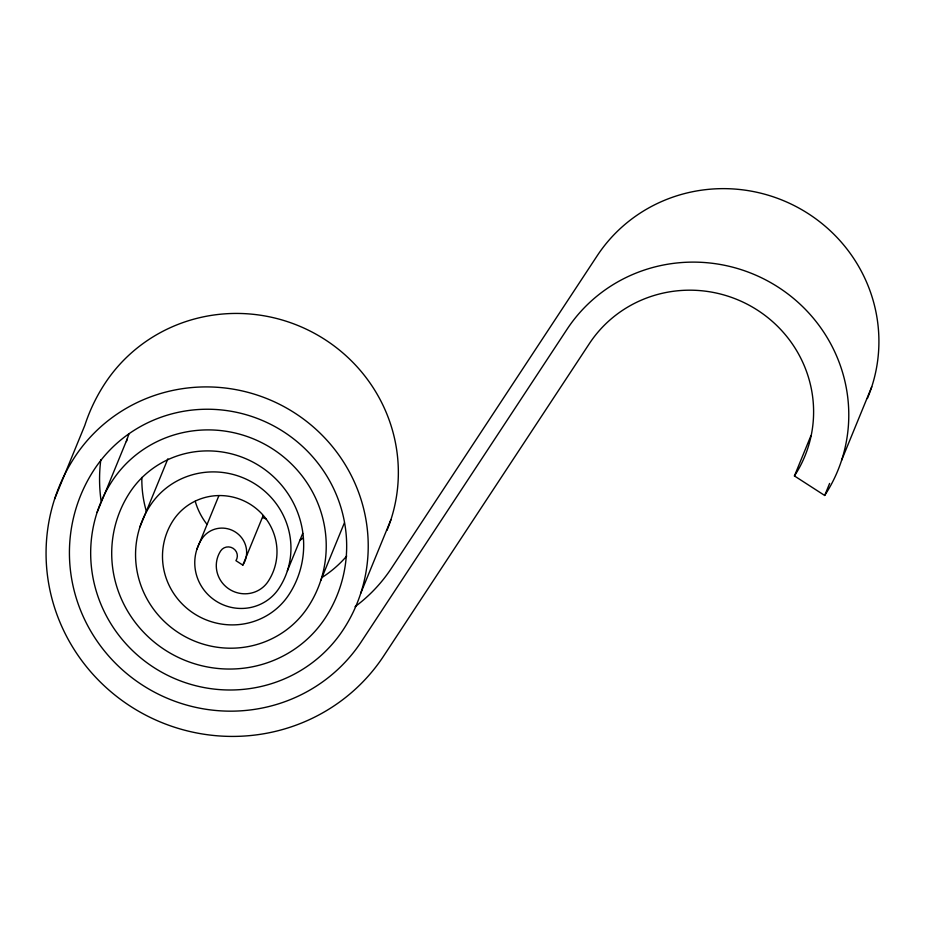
<?xml version="1.0" encoding="UTF-8"?>
<svg xmlns="http://www.w3.org/2000/svg" width="925" height="925" viewBox="0 0 925 925"><rect width="100%" height="100%" fill="white"/><g stroke="black" fill="none" stroke-linecap="round" stroke-linejoin="round"><path stroke-width="1.39" d="M54.644 498.957L84.776 425.488A183.878 179.381 22.3 0 1 105.068 383.285A159.748 155.839 22.3 0 1 311.852 331.948A159.748 155.839 22.3 0 1 387.043 530.256M97.09 512.415L127.222 438.936M139.941 526.949L167.887 458.823M196.898 549.265L218.82 495.835M242.824 565.129A24.339 23.749 22.3 0 0 235.47 532.083A24.339 23.749 22.3 0 0 201.962 538.743A45.834 44.712 22.3 0 0 215.826 600.961A45.834 44.712 22.3 0 0 278.922 588.416A76.602 74.728 22.3 0 0 255.751 484.434A76.602 74.728 22.3 0 0 150.301 505.397A93.888 91.587 22.3 0 0 178.698 632.839A93.888 91.587 22.3 0 0 307.933 607.147A116.538 113.694 22.3 0 0 272.678 448.96A116.538 113.694 22.3 0 0 112.272 480.85A137.513 134.148 22.3 0 0 153.862 667.503A137.513 134.148 22.3 0 0 343.14 629.867A159.748 155.839 22.3 0 0 294.821 413.047A159.748 155.839 22.3 0 0 74.937 456.753A183.878 179.381 22.3 0 0 130.552 706.33A183.878 179.381 22.3 0 0 383.655 656.022L589.387 343.58A122.123 119.14 22.3 0 1 757.482 310.164A122.123 119.14 22.3 0 1 794.425 475.936L824.684 495.465A153.423 149.665 22.3 0 0 778.272 287.213A153.423 149.665 22.3 0 0 567.094 329.196L361.363 641.638A159.008 155.123 22.3 0 1 142.496 685.147A159.008 155.123 22.3 0 1 94.396 469.31A137.409 134.044 22.3 0 1 283.536 431.721A137.409 134.044 22.3 0 1 325.091 618.224A116.226 113.382 22.3 0 1 165.113 650.032A116.226 113.382 22.3 0 1 129.963 492.273A94.627 92.315 22.3 0 1 260.202 466.373A94.627 92.315 22.3 0 1 288.82 594.81A68.808 67.12 22.3 0 1 194.111 613.645A68.808 67.12 22.3 0 1 173.299 520.243A56.483 55.095 22.3 0 1 251.045 504.796A56.483 55.095 22.3 0 1 268.123 581.455A28.236 27.553 22.3 0 1 229.261 589.179A28.236 27.553 22.3 0 1 220.717 550.849A9.065 8.845 22.3 0 1 233.192 548.375A9.065 8.845 22.3 0 1 235.933 560.666L242.824 565.129L263.105 515.699M287.374 570.841L302.718 533.436M320.79 580.403L344.354 522.96M360.773 593.202L390.905 519.734M794.425 475.936L810.867 435.86M824.684 495.465L829.609 483.44M841.611 460.245L871.743 386.777M867.361 398.536A153.423 149.665 22.3 0 0 796.645 206.853A153.423 149.665 22.3 0 0 597.226 255.716L391.495 568.158A159.008 155.123 22.3 0 1 355.027 606.731M126.39 441.595A137.513 134.148 22.3 0 1 129.061 433.663M266.042 518.879A28.236 27.553 22.3 0 1 262.619 517.503M303.215 538.003A68.808 67.12 22.3 0 1 299.85 540.35M207.015 524.406A68.808 67.12 22.3 0 1 195.233 501.315M346.713 556.041A116.226 113.382 22.3 0 1 322.12 577.408M146.3 511.132A116.226 113.382 22.3 0 1 141.86 477.427M101.01 500.321A159.008 155.123 22.3 0 1 100.825 459.679"/></g></svg>
